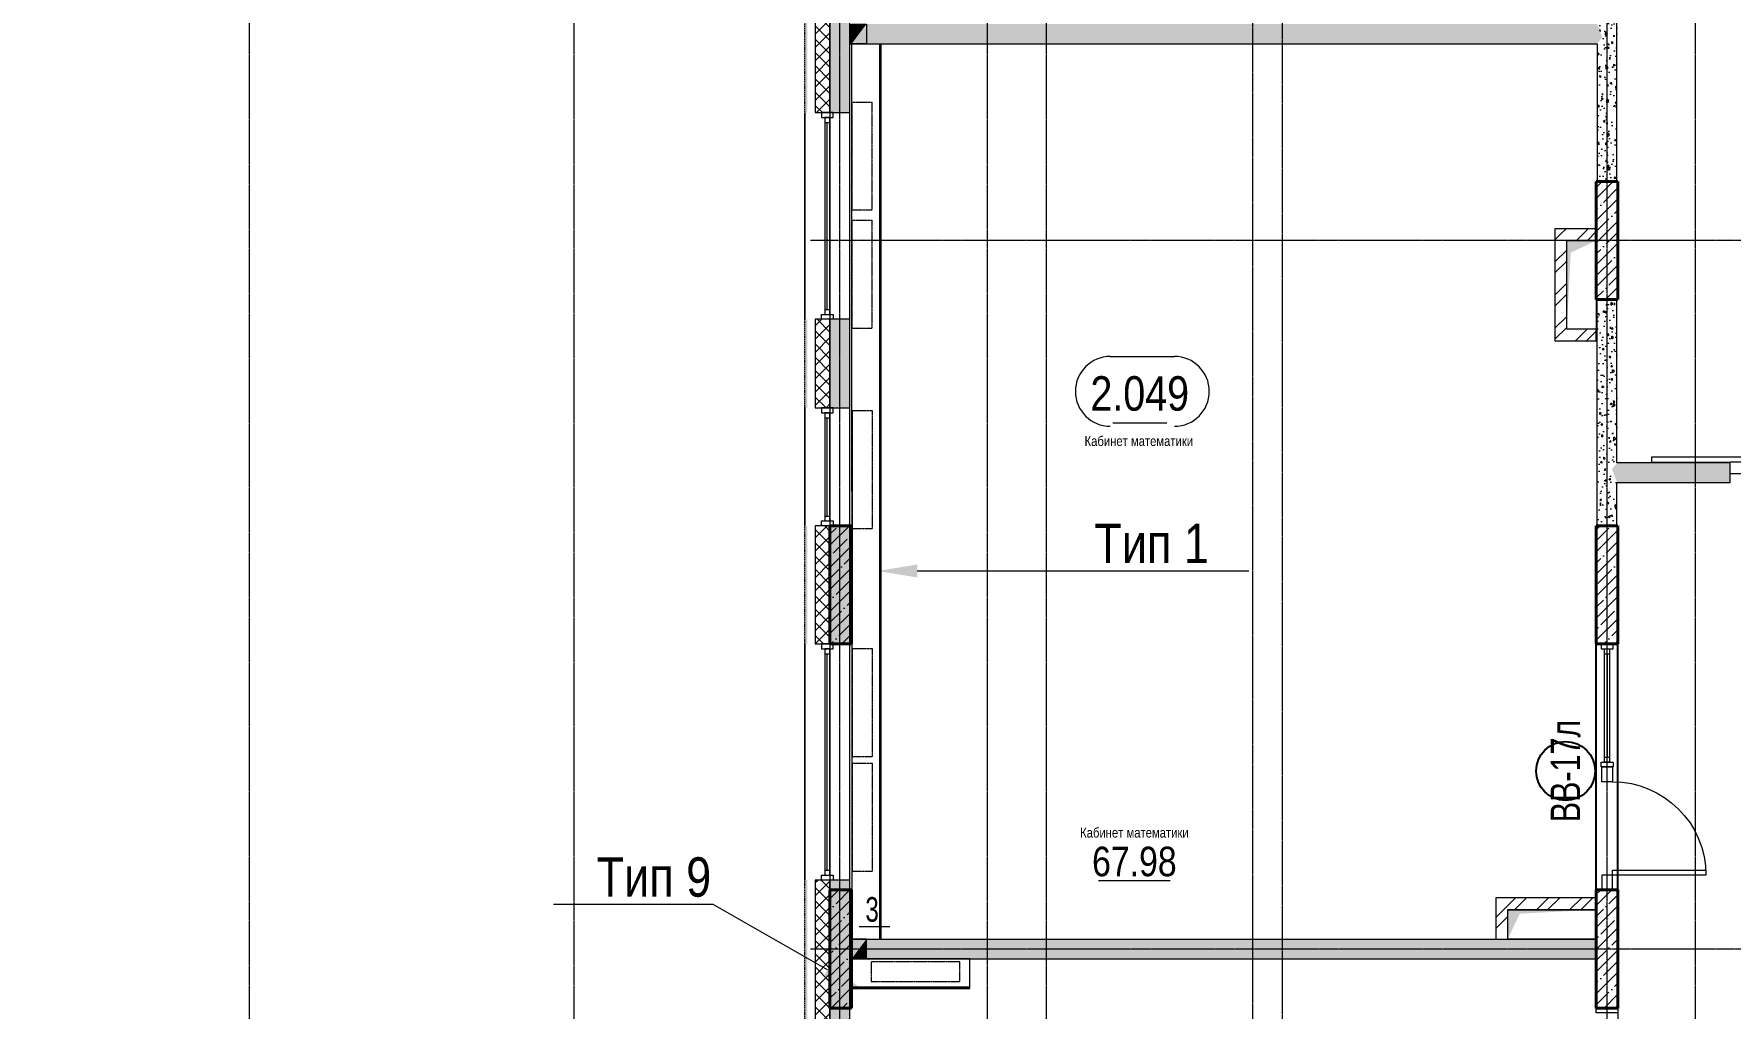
# Model space of a CAD drawing. Header units: millimetres. Extents: x -65509 to 912790, y 446 to 713294.
# Drawn here: x 228502 to 245745, y 147375 to 157275 of the extents above; entities that cross this region are included whole.
import ezdxf
from ezdxf import colors
from ezdxf.entities.mleader import LeaderData, LeaderLine
from ezdxf.enums import TextEntityAlignment as Align
from ezdxf.math import Vec2, Vec3

# ---------------------------------------------------------------- set-up
doc = ezdxf.new("R2010")
doc.units = ezdxf.units.MM
for name, pattern in [('CENTER2', [28.575, 19.05, -3.175, 3.175, -3.175]), ('DASHED', [19.05, 12.7, -6.35]), ('HIDDEN2', [4.7625, 3.175, -1.5875])]:
    doc.linetypes.add(name, pattern=pattern)
doc.layers.get('Defpoints').update_dxf_attribs({"color": 250})
for name, color, linetype, lineweight in [('A-AREA', 250, 'Continuous', 15), ('A-Wall_Материал_Газоблок_Контур', 250, 'Continuous', 0), ('АР_Area', 250, 'Continuous', 5), ('АР_Витраж', 250, 'Continuous', 13), ('АР_Витраж марка', 250, 'Continuous', 9), ('АР_Двери', 5, 'Continuous', 9), ('АР_Двери_витраж', 250, 'Continuous', 9), ('АР_Колонны', 250, 'Continuous', 30), ('АР_Окна', 250, 'Continuous', 5), ('АР_Отв. марка', 250, 'Continuous', 9), ('АР_площадь пом', 250, 'Continuous', 5), ('АР_Стены ЖБ', 250, 'Continuous', 35), ('АР_Стены кирпич', 250, 'Continuous', 20), ('АР_Стены ПЕНОблок', 250, 'Continuous', 20), ('АР_Утеплитель', 250, 'Continuous', 0), ('АР_Штриховка', 250, 'Continuous', 0), ('Зашивка радиаторов тип 9 (до потолка_ облиц плитка)', 250, 'Continuous', 25), ('КМ_Фахверки', 250, 'Continuous', 25), ('ОВ_Отопление', 250, 'Continuous', 5), ('ОВ_Шахты', 250, 'Continuous', 5), ('Размеры зашивки ГКЛ', 250, 'Continuous', 0), ('РД_Оси_100', 250, 'Continuous', 0), ('РД_проем_инж перемыч_фахверк', 250, 'Continuous', 18)]:
    doc.layers.add(name, color=color, linetype=linetype, lineweight=lineweight)
doc.layers.add('АР_Делит', color=250, linetype='Continuous', lineweight=0, plot=False)
doc.layers.add('РД_Проем', color=250, linetype='Continuous', lineweight=0, plot=False)
doc.layers.add('АР_Отопительные приборы', color=1, linetype='HIDDEN2', lineweight=0, true_color=0xff0000)
doc.layers.add('Зашивка радиаторов тип 1 (фанера и МДФ)', color=7, linetype='Continuous', lineweight=0, true_color=0x000085)
doc.layers.add('РД_Витраж_вн', color=250, linetype='Continuous')
doc.styles.add('Arial0', font='arial.ttf')
doc.styles.add('Arial_09', font='ARIALN.TTF', dxfattribs={"width": 0.9})
doc.styles.add('style1', font='ARIALN.TTF')
pattern_1 = [(45, (142195.16, 127275.07), (-112.2532, 112.2532), []), (45, (142307.41, 127275.07), (-112.2532, 112.2532), [198.4375, -39.6875, 0, -39.6875])]
pattern_2 = [(45, (142195.16, 127275.07), (-112.2532, 112.2532), []), (45, (142307.41, 127275.07), (-112.2532, 112.2532), [198.4375, -39.6875, 0, -39.6875])]
pattern_3 = [(45, (142195.16, 127275.07), (-168.3798, 168.3798), []), (45, (142307.4, 127275.07), (-168.3798, 168.3798), [])]
pattern_4 = [(45, (142195.16, 127275.07), (-168.3798, 168.3798), []), (45, (142307.4, 127275.07), (-168.3798, 168.3798), [])]

# ---------------------------------------------------------------- blocks, each defined once
blk = doc.blocks.new('СОШ_2200_АР_ОСИ_М100_28.05.24')
at = {"layer": 'АР_Делит', "color": 5, "linetype": 'DASHED'}
blk.add_lwpolyline([(114955, 135155), (114955, -355), (93595.036, -355), (93595.036, 13855), (94145, 13855), (94145, 68320), (66055, 68320), (66055, 13857.73), (83455, 13857.73), (83455, -355), (45245, -355), (45245, 13145), (44695, 13145), (44695, 26755), (45245, 26755), (45245, 68320), (20455, 68320), (20455, 26755), (27955, 26755), (27955, 13145), (-355, 13145), (-355, 100855), (37145, 100855), (37145, 129155)], dxfattribs=at)
at = {"layer": 'РД_Оси_100', "linetype": 'CENTER2'}
for p, q in [((88500, -6155), (88500, 139938.679)), ((91800, -6155), (91800, 139938.679)), ((94500, -6155), (94500, 139938.679)), ((96000, -6155), (96000, 139938.679)), ((102300, -6155), (102300, 139938.679)), ((119910, 27900), (94200, 27900)), ((119910, 20700), (94200, 20700))]:
    blk.add_line(p, q, dxfattribs=at)
for points in [[(96600, -6155), (96600, 139938.679)], [(98700, -6194.98), (98700, 139538.679), (98550, 139938.679)], [(99000, -6195.83), (99000, 139538.679), (99150, 139938.679)], [(103200, -6155), (103200, 139938.679)]]:
    blk.add_lwpolyline(points, dxfattribs=at)
blk = doc.blocks.new('otv')
at = {"linetype": 'Continuous'}
blk.add_lwpolyline([(0, -1), (0, 0), (1, 0), (1, -1)], close=True, dxfattribs=at)
blk.add_solid([(0, -1), (0, 0), (0.135, -0.137), (1, 0)], dxfattribs=at)
blk = doc.blocks.new('otv_в_стене')
at = {"linetype": 'Continuous'}
blk.add_lwpolyline([(0, -1), (0, 0), (1, 0), (1, -1)], close=True, dxfattribs=at)
blk.add_solid([(0, -1), (0, 0), (0.5, -0.5), (1, 0)], dxfattribs=at)
blk = doc.blocks.new('MOK-МаркаПом_овал_ареал')
for p, q in [((-2.99, 3.76), (3.52, 3.76)), ((-2.75, -3), (2.75, -3))]:
    blk.add_line(p, q)
for centre, radius, start, end in [((-2.99, 0.21), 3.55, 90, 270), ((3.52, 0.21), 3.55, 270, 90), ((-7.41, 0), 7.16, 0, 0.001)]:
    blk.add_arc(centre, radius, start, end)
at = {"color": 0, "style": 'style1'}
blk.add_attdef('АР-ПОМЕЩЕНИЕ:НОМЕР', text='', height=3, dxfattribs=at).set_placement((0.26, 0), align=Align.MIDDLE)
blk = doc.blocks.new('MOK-МаркаПомещения1')
at = {"layer": 'A-AREA', "color": 0}
blk.add_line((-3.65, -1.94), (3.65, -1.94), dxfattribs=at)
at = {"layer": 'A-AREA', "color": 0, "style": 'style1'}
blk.add_attdef('АР-ПОМЕЩЕНИЕ:ПЛОЩАДЬ', text='', height=3, dxfattribs=at).set_placement((0, 0), align=Align.MIDDLE)
at = {"layer": 'Defpoints', "style": 'style1', "flags": 8}
blk.add_attdef('АР-ПОМЕЩЕНИЕ:НАИМЕНОВАНИЕ', text='', height=1, dxfattribs=at).set_placement((0, 2.96), align=Align.MIDDLE)
blk = doc.blocks.new('MOK-МаркаПроема инж.')
blk.add_line((-1.33, -1.75), (1.8, -1.75))
at = {"color": 0, "style": 'Arial0', "width": 0.7}
blk.add_attdef('АР-ПРОЕМ:Коробка', text='', height=2.5, dxfattribs=at).set_placement((0, 0), align=Align.MIDDLE)
blk = doc.blocks.new('МаркаВитража1')
at = {"layer": 'Defpoints'}
blk.add_circle((0, 0), 3, dxfattribs=at)
at = {"color": 0, "linetype": 'ByBlock', "lineweight": -2, "style": 'Arial_09', "width": 0.9}
blk.add_attdef('АР-ОКНО:НАИМЕНОВАНИЕ', text='', height=3, dxfattribs=at).set_placement((0, 0), align=Align.MIDDLE)

msp = doc.modelspace()

# ---------------------------------------------------------------- hatches: boundary and pattern name
at = {"layer": 'АР_Штриховка', "linetype": 'Continuous', "lineweight": 0}
h = msp.add_hatch(dxfattribs=at)
h.set_pattern_fill('_U', color=256, style=0, pattern_type=0)
h.set_pattern_definition([(360, (142195.1574, 127275.0729), (-4e-17, 1), [])])
h.paths.add_polyline_path([(236340.157, 141375.073), (236365.157, 141375.073), (236365.157, 148675.073), (236340.157, 148675.073)], flags=0)
h.paths.add_polyline_path([(236340.157, 151075.073), (236365.157, 151075.073), (236365.157, 152275.073), (236340.157, 152275.073)], flags=0)
h.paths.add_polyline_path([(236340.157, 153475.073), (236365.157, 153475.073), (236365.157, 154375.073), (236340.157, 154375.073)], flags=0)
h.paths.add_polyline_path([(236340.157, 156475.073), (236365.157, 156475.073), (236365.157, 158575.073), (236340.157, 158575.073)], flags=0)
h.paths.add_polyline_path([(236340.157, 159775.073), (236365.157, 159775.073), (236365.157, 160675.073), (236340.157, 160675.073)], flags=0)
h.paths.add_polyline_path([(236340.157, 163975.073), (236365.157, 163975.073), (236365.157, 164875.073), (236340.157, 164875.073)], flags=0)
h.paths.add_polyline_path([(236340.157, 166075.073), (236365.157, 166075.073), (236365.157, 166975.073), (236340.157, 166975.073)], flags=0)
h.paths.add_polyline_path([(236340.157, 168175.073), (236365.157, 168175.073), (236365.157, 169075.073), (236340.157, 169075.073)], flags=0)
h.paths.add_polyline_path([(236340.157, 172375.073), (236365.157, 172375.073), (236365.157, 173275.073), (236340.157, 173275.073)], flags=0)
h.paths.add_polyline_path([(236340.157, 174475.073), (236365.157, 174475.073), (236365.157, 175975.073), (236340.157, 175975.073)], flags=0)
h.paths.add_polyline_path([(236340.157, 177175.073), (236365.157, 177175.073), (236365.157, 178075.073), (236340.157, 178075.073)], flags=0)
h.paths.add_polyline_path([(236340.157, 181375.073), (236365.157, 181375.073), (236365.157, 182575.073), (236340.157, 182575.073)], flags=0)
h.paths.add_polyline_path([(236340.157, 183775.073), (236365.157, 183775.073), (236365.157, 184675.073), (236340.157, 184675.073)], flags=0)
h.paths.add_polyline_path([(236340.157, 185875.073), (236365.157, 185875.073), (236365.157, 186775.073), (236340.157, 186775.073)], flags=0)
h.paths.add_polyline_path([(236340.157, 190075.073), (236365.157, 190075.073), (236365.157, 191375.073), (236340.157, 191375.073)], flags=0)
h = msp.add_hatch(dxfattribs=at)
h.set_pattern_fill('ANSI37', color=256, scale=30, style=0)
h.set_pattern_definition([(45, (142195.16, 127275.07), (-67.35192, 67.35192), []), (135, (142195.16, 127275.07), (-67.35192, -67.35192), [])])
h.paths.add_polyline_path([(236445.157, 141375.073), (236595.157, 141375.073), (236595.157, 148675.073), (236445.157, 148675.073)], flags=0)
h.paths.add_polyline_path([(236445.157, 151075.073), (236595.157, 151075.073), (236595.157, 152275.073), (236445.157, 152275.073)], flags=0)
h.paths.add_polyline_path([(236445.157, 153475.073), (236595.157, 153475.073), (236595.157, 154375.073), (236445.157, 154375.073)], flags=0)
h.paths.add_polyline_path([(236445.157, 156475.073), (236595.157, 156475.073), (236595.157, 158575.073), (236445.157, 158575.073)], flags=0)
h.paths.add_polyline_path([(236445.157, 159775.073), (236595.157, 159775.073), (236595.157, 160675.073), (236445.157, 160675.073)], flags=0)
h.paths.add_polyline_path([(236445.157, 163975.073), (236595.157, 163975.073), (236595.157, 164875.073), (236445.157, 164875.073)], flags=0)
h.paths.add_polyline_path([(236445.157, 166075.073), (236595.157, 166075.073), (236595.157, 166975.073), (236445.157, 166975.073)], flags=0)
h.paths.add_polyline_path([(236445.157, 168175.073), (236595.157, 168175.073), (236595.157, 169075.073), (236445.157, 169075.073)], flags=0)
h.paths.add_polyline_path([(236445.157, 172375.073), (236595.157, 172375.073), (236595.157, 173275.073), (236445.157, 173275.073)], flags=0)
h.paths.add_polyline_path([(236445.157, 174475.073), (236595.157, 174475.073), (236595.157, 175975.073), (236445.157, 175975.073)], flags=0)
h.paths.add_polyline_path([(236445.157, 177175.073), (236595.157, 177175.073), (236595.157, 178075.073), (236445.157, 178075.073)], flags=0)
h.paths.add_polyline_path([(236445.157, 181375.073), (236595.157, 181375.073), (236595.157, 182575.073), (236445.157, 182575.073)], flags=0)
h.paths.add_polyline_path([(236445.157, 183775.073), (236595.157, 183775.073), (236595.157, 184675.073), (236445.157, 184675.073)], flags=0)
h.paths.add_polyline_path([(236445.157, 185875.073), (236595.157, 185875.073), (236595.157, 186775.073), (236445.157, 186775.073)], flags=0)
h.paths.add_polyline_path([(236445.157, 190075.073), (236595.157, 190075.073), (236595.157, 191375.073), (236445.157, 191375.073)], flags=0)
h = msp.add_hatch(dxfattribs=at)
h.set_pattern_fill('AR-CONC', color=256, style=0)
h.set_pattern_definition([(50, (142195.16, 127275.07), (182.18467, -15.93909), [19.05, -209.55]), (355, (142195.16, 127275.07), (-35.24342, 191.05685), [15.24, -167.64058]), (100.45144, (142210.34, 127273.74), (146.94125, 175.11775), [16.19, -178.09024]), (46.1842, (142195.16, 127325.87), (271.07904, -42.04233), [28.575, -314.325]), (96.63556, (142217.75, 127322.37), (237.40413, 247.4261), [24.285, -267.1356]), (351.18415, (142195.16, 127325.87), (237.4041, 247.4261), [22.86, -251.4597]), (21, (142220.56, 127313.17), (151.6144, -102.2652), [19.05, -209.55]), (326, (142220.56, 127313.17), (61.80203, 184.18797), [15.24, -167.64]), (71.45144, (142233.2, 127304.65), (213.41642, 81.92277), [16.19, -178.08994]), (37.5, (142195.16, 127275.07), (3.088603, 84.55504), [0, -165.608, 0, -170.18, 0, -168.275]), (7.5, (142195.16, 127275.07), (66.81966, 100.180575), [0, -97.028, 0, -161.798, 0, -64.135]), (327.5, (142138.515, 127275.07), (135.590595, -5.728744), [0, -63.5, 0, -198.12, 0, -262.89]), (317.5, (142113.12, 127275.07), (148.12918, 25.42649), [0, -82.55, 0, -131.572, 0, -186.69])])
h.paths.add_polyline_path([(236595.157, 141375.073), (236795.157, 141375.073), (236795.157, 148675.073), (236595.157, 148675.073)], flags=0)
h.paths.add_polyline_path([(236595.157, 151075.073), (236795.157, 151075.073), (236795.157, 152275.073), (236595.157, 152275.073)], flags=0)
h.paths.add_polyline_path([(236595.157, 153475.073), (236795.157, 153475.073), (236795.157, 154375.073), (236595.157, 154375.073)], flags=0)
h.paths.add_polyline_path([(236595.157, 156475.073), (236795.157, 156475.073), (236795.157, 158575.073), (236595.157, 158575.073)], flags=0)
h.paths.add_polyline_path([(236595.157, 159775.073), (236795.157, 159775.073), (236795.157, 160675.073), (236595.157, 160675.073)], flags=0)
h.paths.add_polyline_path([(236595.157, 163975.073), (236795.157, 163975.073), (236795.157, 164875.073), (236595.157, 164875.073)], flags=0)
h.paths.add_polyline_path([(236595.157, 166075.073), (236795.157, 166075.073), (236795.157, 166975.073), (236595.157, 166975.073)], flags=0)
h.paths.add_polyline_path([(236595.157, 168175.073), (236795.157, 168175.073), (236795.157, 169075.073), (236595.157, 169075.073)], flags=0)
h.paths.add_polyline_path([(236595.157, 172375.073), (236795.157, 172375.073), (236795.157, 173275.073), (236595.157, 173275.073)], flags=0)
h.paths.add_polyline_path([(236595.157, 174475.073), (236795.157, 174475.073), (236795.157, 175975.073), (236595.157, 175975.073)], flags=0)
h.paths.add_polyline_path([(236595.157, 177175.073), (236795.157, 177175.073), (236795.157, 178075.073), (236595.157, 178075.073)], flags=0)
h.paths.add_polyline_path([(236595.157, 181375.073), (236795.157, 181375.073), (236795.157, 182575.073), (236595.157, 182575.073)], flags=0)
h.paths.add_polyline_path([(236595.157, 183775.073), (236795.157, 183775.073), (236795.157, 184675.073), (236595.157, 184675.073)], flags=0)
h.paths.add_polyline_path([(236595.157, 185875.073), (236795.157, 185875.073), (236795.157, 186775.073), (236595.157, 186775.073)], flags=0)
h.paths.add_polyline_path([(236595.157, 190075.073), (236795.157, 190075.073), (236795.157, 191375.073), (236595.157, 191375.073)], flags=0)
h = msp.add_hatch(dxfattribs=at)
h.set_pattern_fill('AR-CONC', color=256, angle=-315, style=0)
h.set_pattern_definition([(95, (142195.16, 127275.07), (140.09465, 117.55338), [19.05, -209.55]), (40, (142195.16, 127275.07), (-160.01845, 110.17673), [15.24, -167.6406]), (145.45144, (142206.83, 127284.87), (-19.9238, 227.7301), [16.19, -178.09024]), (91.1842, (142159.24, 127311), (221.41024, 161.9534), [28.575, -314.325]), (141.63556, (142177.7, 127324.5), (-7.0866, 342.82676), [24.285, -267.1356]), (36.18415, (142159.24, 127311), (-7.0866, 342.8268), [22.86, -251.4597]), (66, (142186.18, 127319.97), (179.51998, 34.89515), [19.05, -209.55]), (11, (142186.18, 127319.97), (-86.53993, 173.9412), [15.24, -167.64]), (116.45145, (142201.14, 127322.88), (92.98005, 208.83634), [16.19, -178.08994]), (82.5, (142195.16, 127275.07), (-57.60547, 61.973414), [0, -165.608, 0, -170.18, 0, -168.275]), (52.5, (142195.16, 127275.07), (-23.58973, 118.087), [0, -97.028, 0, -161.798, 0, -64.135]), (12.5, (142155.105, 127235.02), (99.927863, 91.826196), [0, -63.5, 0, -198.12, 0, -262.89]), (2.5, (142137.14, 127217.06), (86.7639, 122.72239), [0, -82.55, 0, -131.572, 0, -186.69])])
h.paths.add_polyline_path([(244595.157, 159776.073), (244395.157, 159776.073), (244395.157, 157375.073), (244445.157, 157241.739), (244595.157, 157175.073)], flags=0)
h.paths.add_polyline_path([(244595.157, 157175.073), (244445.157, 157241.739), (244395.157, 157175.073), (244395.157, 155774.073), (244595.157, 155774.073)], flags=0)
h = msp.add_hatch(dxfattribs=at)
h.set_pattern_fill('AR-CONC', color=256, angle=-315, style=0)
h.set_pattern_definition([(95, (142195.16, 127275.07), (140.09465, 117.55338), [19.05, -209.55]), (40, (142195.16, 127275.07), (-160.01845, 110.17673), [15.24, -167.6406]), (145.45144, (142206.83, 127284.87), (-19.9238, 227.7301), [16.19, -178.09024]), (91.1842, (142159.24, 127311), (221.41024, 161.9534), [28.575, -314.325]), (141.63556, (142177.7, 127324.5), (-7.0866, 342.82676), [24.285, -267.1356]), (36.18415, (142159.24, 127311), (-7.0866, 342.8268), [22.86, -251.4597]), (66, (142186.18, 127319.97), (179.51998, 34.89515), [19.05, -209.55]), (11, (142186.18, 127319.97), (-86.53993, 173.9412), [15.24, -167.64]), (116.45145, (142201.14, 127322.88), (92.98005, 208.83634), [16.19, -178.08994]), (82.5, (142195.16, 127275.07), (-57.60547, 61.973414), [0, -165.608, 0, -170.18, 0, -168.275]), (52.5, (142195.16, 127275.07), (-23.58973, 118.087), [0, -97.028, 0, -161.798, 0, -64.135]), (12.5, (142155.105, 127235.02), (99.927863, 91.826196), [0, -63.5, 0, -198.12, 0, -262.89]), (2.5, (142137.14, 127217.06), (86.7639, 122.72239), [0, -82.55, 0, -131.572, 0, -186.69])])
h.paths.add_polyline_path([(236795.158, 157375.073), (236795.158, 157175.073), (244395.157, 157175.073), (244445.157, 157241.739), (244395.157, 157375.073)], flags=0)
at = {"layer": 'АР_Штриховка', "linetype": 'Continuous', "lineweight": 5}
h = msp.add_hatch(dxfattribs=at)
h.set_pattern_fill('ANSI35', color=256, scale=25, style=0)
h.set_pattern_definition(pattern_2)
h.paths.add_polyline_path([(244605.16, 155775.073), (244385.16, 155775.073), (244385.16, 154575.073), (244605.16, 154575.073)], flags=0)
at = {"layer": 'АР_Штриховка', "linetype": 'Continuous', "lineweight": 0}
h = msp.add_hatch(dxfattribs=at)
h.set_pattern_fill('ANSI32', color=256, scale=25, style=0)
h.set_pattern_definition(pattern_3)
h.paths.add_polyline_path([(243965.157, 154155.073), (244085.157, 154275.073), (244085.157, 155175.073), (243965.157, 155295.073)], flags=0)
h = msp.add_hatch(dxfattribs=at)
h.set_pattern_fill('ANSI32', color=256, scale=25, style=0)
h.set_pattern_definition(pattern_4)
h.paths.add_polyline_path([(243965.157, 155295.073), (244085.157, 155175.073), (244385.157, 155175.073), (244385.157, 155295.073)], flags=0)
h = msp.add_hatch(dxfattribs=at)
h.set_pattern_fill('AR-CONC', color=256, angle=-315, style=0)
h.set_pattern_definition([(95, (142195.16, 127275.07), (140.09465, 117.55338), [19.05, -209.55]), (40, (142195.16, 127275.07), (-160.01845, 110.17673), [15.24, -167.6406]), (145.45144, (142206.83, 127284.87), (-19.9238, 227.7301), [16.19, -178.09024]), (91.1842, (142159.24, 127311), (221.41024, 161.9534), [28.575, -314.325]), (141.63556, (142177.7, 127324.5), (-7.0866, 342.82676), [24.285, -267.1356]), (36.18415, (142159.24, 127311), (-7.0866, 342.8268), [22.86, -251.4597]), (66, (142186.18, 127319.97), (179.51998, 34.89515), [19.05, -209.55]), (11, (142186.18, 127319.97), (-86.53993, 173.9412), [15.24, -167.64]), (116.45145, (142201.14, 127322.88), (92.98005, 208.83634), [16.19, -178.08994]), (82.5, (142195.16, 127275.07), (-57.60547, 61.973414), [0, -165.608, 0, -170.18, 0, -168.275]), (52.5, (142195.16, 127275.07), (-23.58973, 118.087), [0, -97.028, 0, -161.798, 0, -64.135]), (12.5, (142155.105, 127235.02), (99.927863, 91.826196), [0, -63.5, 0, -198.12, 0, -262.89]), (2.5, (142137.14, 127217.06), (86.7639, 122.72239), [0, -82.55, 0, -131.572, 0, -186.69])])
h.paths.add_polyline_path([(244595.157, 154576.073), (244395.157, 154576.073), (244395.157, 154275.073), (244595.157, 154275.073)], flags=0)
h.paths.add_polyline_path([(244595.157, 154275.073), (244395.157, 154275.073), (244395.157, 152925.073), (244545.157, 152851.74), (244595.157, 152915.073)], flags=0)
h.paths.add_polyline_path([(244595.157, 152715.073), (244545.157, 152851.74), (244395.157, 152925.073), (244395.157, 152274.073), (244595.157, 152274.073)], flags=0)
h = msp.add_hatch(dxfattribs=at)
h.set_pattern_fill('ANSI32', color=256, scale=25, style=0)
h.set_pattern_definition(pattern_3)
h.paths.add_polyline_path([(244385.157, 154155.073), (244385.157, 154275.073), (244085.157, 154275.073), (243965.157, 154155.073)], flags=0)
h = msp.add_hatch(dxfattribs=at)
h.set_pattern_fill('AR-CONC', color=256, angle=45, style=0)
h.set_pattern_definition([(95, (142195.16, 127275.07), (140.09465, 117.55338), [19.05, -209.55]), (40, (142195.16, 127275.07), (-160.01845, 110.17673), [15.24, -167.64058]), (145.45144, (142206.83, 127284.87), (-19.9238, 227.7301), [16.19, -178.09024]), (91.1842, (142159.24, 127311), (221.41024, 161.9534), [28.575, -314.325]), (141.63556, (142177.7, 127324.5), (-7.0866, 342.82676), [24.285, -267.1356]), (36.18415, (142159.24, 127311), (-7.0866, 342.82676), [22.86, -251.4597]), (66, (142186.18, 127319.97), (179.51998, 34.89515), [19.05, -209.55]), (11, (142186.18, 127319.97), (-86.53993, 173.9412), [15.24, -167.64]), (116.45145, (142201.14, 127322.88), (92.98005, 208.83634), [16.19, -178.08994]), (82.5, (142195.16, 127275.07), (-57.60547, 61.973414), [0, -165.608, 0, -170.18, 0, -168.275]), (52.5, (142195.16, 127275.07), (-23.58973, 118.087), [0, -97.028, 0, -161.798, 0, -64.135]), (12.5, (142155.105, 127235.02), (99.927863, 91.826196), [0, -63.5, 0, -198.12, 0, -262.89]), (2.5, (142137.14, 127217.06), (86.7639, 122.72239), [0, -82.55, 0, -131.572, 0, -186.69])])
h.paths.add_polyline_path([(248895.158, 152715.073), (248945.158, 152851.739), (248895.158, 152915.073), (247745.162, 152915.073), (247745.162, 152715.073)], flags=0)
h.paths.add_polyline_path([(245745.153, 152715.073), (245745.153, 152915.073), (244595.157, 152915.073), (244545.157, 152851.74), (244595.157, 152715.073)], flags=0)
at = {"layer": 'АР_Штриховка', "linetype": 'Continuous', "lineweight": 5}
h = msp.add_hatch(dxfattribs=at)
h.set_pattern_fill('ANSI35', color=256, scale=25, style=0)
h.set_pattern_definition(pattern_2)
h.paths.add_polyline_path([(236815.157, 152275.073), (236595.157, 152275.073), (236595.157, 151075.073), (236815.157, 151075.073)], flags=0)
h = msp.add_hatch(dxfattribs=at)
h.set_pattern_fill('ANSI35', color=256, scale=25, style=0)
h.set_pattern_definition(pattern_2)
h.paths.add_polyline_path([(244605.157, 152275.073), (244385.157, 152275.073), (244385.157, 151075.073), (244605.157, 151075.073)], flags=0)
h = msp.add_hatch(dxfattribs=at)
h.set_pattern_fill('ANSI35', color=256, scale=25, style=0)
h.set_pattern_definition(pattern_1)
h.paths.add_polyline_path([(236595.157, 147375.073), (236815.157, 147375.073), (236815.157, 148575.073), (236595.157, 148575.073)], flags=0)
at = {"layer": 'АР_Штриховка', "linetype": 'Continuous', "lineweight": 0}
h = msp.add_hatch(dxfattribs=at)
h.set_pattern_fill('ANSI32', color=256, scale=25, style=0)
h.set_pattern_definition([(45, (142195.16, 127275.07), (-168.3798, 168.3798), []), (45, (142307.4, 127275.07), (-168.3798, 168.3798), [])])
h.paths.add_polyline_path([(243485.104, 148375.125), (243365.104, 148495.125), (243365.104, 148075.073), (243485.104, 148075.073)], flags=0)
h = msp.add_hatch(dxfattribs=at)
h.set_pattern_fill('ANSI32', color=256, scale=25, style=0)
h.set_pattern_definition(pattern_4)
h.paths.add_polyline_path([(243365.104, 148495.125), (243485.104, 148375.125), (244385.157, 148375.125), (244385.157, 148495.125)], flags=0)
at = {"layer": 'АР_Штриховка', "linetype": 'Continuous', "lineweight": 5}
h = msp.add_hatch(dxfattribs=at)
h.set_pattern_fill('ANSI35', color=256, scale=25, style=0)
h.set_pattern_definition(pattern_1)
h.paths.add_polyline_path([(244385.157, 147375.073), (244605.157, 147375.073), (244605.157, 148575.073), (244385.157, 148575.073)], flags=0)
at = {"layer": 'АР_Штриховка', "linetype": 'Continuous', "lineweight": 0}
h = msp.add_hatch(dxfattribs=at)
h.set_pattern_fill('AR-CONC', color=256, angle=-315, style=0)
h.set_pattern_definition([(95, (142195.16, 127275.07), (140.09465, 117.55338), [19.05, -209.55]), (40, (142195.16, 127275.07), (-160.01845, 110.17673), [15.24, -167.6406]), (145.45144, (142206.83, 127284.87), (-19.9238, 227.7301), [16.19, -178.09024]), (91.1842, (142159.24, 127311), (221.41024, 161.9534), [28.575, -314.325]), (141.63556, (142177.7, 127324.5), (-7.0866, 342.82676), [24.285, -267.1356]), (36.18415, (142159.24, 127311), (-7.0866, 342.8268), [22.86, -251.4597]), (66, (142186.18, 127319.97), (179.51998, 34.89515), [19.05, -209.55]), (11, (142186.18, 127319.97), (-86.53993, 173.9412), [15.24, -167.64]), (116.45145, (142201.14, 127322.88), (92.98005, 208.83634), [16.19, -178.08994]), (82.5, (142195.16, 127275.07), (-57.60547, 61.973414), [0, -165.608, 0, -170.18, 0, -168.275]), (52.5, (142195.16, 127275.07), (-23.58973, 118.087), [0, -97.028, 0, -161.798, 0, -64.135]), (12.5, (142155.105, 127235.02), (99.927863, 91.826196), [0, -63.5, 0, -198.12, 0, -262.89]), (2.5, (142137.14, 127217.06), (86.7639, 122.72239), [0, -82.55, 0, -131.572, 0, -186.69])])
h.paths.add_polyline_path([(244385.104, 147875.073), (244385.104, 148075.073), (243485.104, 148075.073), (243485.104, 147875.073)], flags=0)
h.paths.add_polyline_path([(243485.104, 147875.073), (243485.104, 148075.073), (236815.104, 148075.073), (236815.104, 147875.073)], flags=0)
h = msp.add_hatch(dxfattribs=at)
h.set_pattern_fill('AR-CONC', color=256, angle=45, style=0)
h.set_pattern_definition([(95, (142195.16, 127275.07), (140.09465, 117.55338), [19.05, -209.55]), (40, (142195.16, 127275.07), (-160.01845, 110.17673), [15.24, -167.6406]), (145.45144, (142206.83, 127284.87), (-19.9238, 227.7301), [16.19, -178.09024]), (91.1842, (142159.24, 127311), (221.41024, 161.9534), [28.575, -314.325]), (141.63556, (142177.7, 127324.5), (-7.0866, 342.82676), [24.285, -267.1356]), (36.18415, (142159.24, 127311), (-7.0866, 342.8268), [22.86, -251.4597]), (66, (142186.18, 127319.97), (179.51998, 34.89515), [19.05, -209.55]), (11, (142186.18, 127319.97), (-86.53993, 173.9412), [15.24, -167.64]), (116.45145, (142201.14, 127322.88), (92.98005, 208.83634), [16.19, -178.08994]), (82.5, (142195.16, 127275.07), (-57.60547, 61.973414), [0, -165.608, 0, -170.18, 0, -168.275]), (52.5, (142195.16, 127275.07), (-23.58973, 118.087), [0, -97.028, 0, -161.798, 0, -64.135]), (12.5, (142155.105, 127235.02), (99.927863, 91.826196), [0, -63.5, 0, -198.12, 0, -262.89]), (2.5, (142137.14, 127217.06), (86.7639, 122.72239), [0, -82.55, 0, -131.572, 0, -186.69])])
h.paths.add_polyline_path([(244395.158, 144764.072), (244595.158, 144764.073), (244595.153, 146325.073), (244395.153, 146325.072)], flags=0)
h.paths.add_polyline_path([(244395.151, 147375.072), (244595.151, 147375.073), (244595.151, 147376.073), (244395.151, 147376.072)], flags=0)
at = {"layer": 'ОВ_Отопление', "linetype": 'Continuous', "lineweight": 5}
for points in [[(236815.157, 147875.073), (236965.157, 147875.073), (236890.157, 147975.073)], [(236965.157, 147875.073), (236965.157, 148075.073), (236890.157, 147975.073)]]:
    msp.add_hatch(color=256, dxfattribs=at).paths.add_polyline_path(points, flags=0)

# ---------------------------------------------------------------- linework, layer by layer
at = {"layer": 'A-Wall_Материал_Газоблок_Контур', "linetype": 'Continuous', "lineweight": 0}
for p, q in [((236340.157, 156475.073), (236340.157, 154375.073)), ((236795.157, 154375.073), (236795.157, 156475.073)), ((236340.157, 153475.073), (236340.157, 152275.073)), ((236795.157, 152275.073), (236795.157, 153475.073)), ((236340.157, 151075.073), (236340.157, 148675.073)), ((236795.157, 148675.073), (236795.157, 151075.073))]:
    msp.add_line(p, q, dxfattribs=at)
at = {"layer": 'АР_Витраж', "linetype": 'Continuous', "lineweight": 5}
for p, q in [((244385.157, 151075.073), (244385.157, 149825.073)), ((244605.157, 151075.073), (244605.157, 149825.073))]:
    msp.add_line(p, q, dxfattribs=at)
at = {"layer": 'АР_Витраж', "linetype": 'Continuous', "lineweight": 13}
for p, q in [((244470.157, 150975.073), (244520.157, 150975.073)), ((244495.157, 150975.073), (244495.157, 149925.073)), ((244470.157, 149925.073), (244520.157, 149925.073))]:
    msp.add_line(p, q, dxfattribs=at)
for points in [[(244555.157, 151025.073), (244555.157, 151075.073), (244435.157, 151075.073), (244435.157, 151025.073)], [(244470.157, 151025.073), (244520.157, 151025.073), (244520.157, 149875.073), (244470.157, 149875.073)], [(244555.157, 149875.073), (244555.157, 149825.073), (244435.157, 149825.073), (244435.157, 149875.073)]]:
    msp.add_lwpolyline(points, close=True, dxfattribs=at)
at = {"layer": 'АР_Двери', "linetype": 'Continuous', "lineweight": 9}
msp.add_lwpolyline([(244385.151, 147325.072), (244385.151, 147375.072), (244605.151, 147375.073), (244605.151, 147325.073)], close=True, dxfattribs=at)
at = {"layer": 'АР_Двери_витраж'}
msp.add_lwpolyline([(244945.153, 152924.585), (245895.153, 152925.073), (245895.153, 152975.073), (244945.153, 152974.585)], close=True, dxfattribs=at)
at = {"layer": 'АР_Двери_витраж', "linetype": 'Continuous', "lineweight": 9}
for points in [[(245895.153, 152805.073), (245745.153, 152805.073), (245745.153, 152925.073), (245895.153, 152925.073)], [(244440.157, 149675.073), (244440.157, 149825.073), (244550.157, 149825.073), (244550.157, 149675.073)], [(244440.157, 148725.073), (244440.157, 148575.073), (244550.157, 148575.073), (244550.157, 148725.073)], [(244550.157, 148725.073), (244550.157, 148775.073), (245500.157, 148775.073), (245500.157, 148725.073)]]:
    msp.add_lwpolyline(points, close=True, dxfattribs=at)
at = {"layer": 'АР_Двери_витраж', "linetype": 'Continuous', "lineweight": 9, "extrusion": (0, 0, -1)}
msp.add_arc((-244550.157, 148725.073), 950, 90, 180, dxfattribs=at)
at = {"layer": 'АР_Колонны', "linetype": 'HIDDEN2', "lineweight": 25}
for p, q in [((244385.16, 155775.073), (244605.16, 155775.073)), ((244385.16, 154575.073), (244385.16, 155775.073)), ((244605.16, 155775.073), (244605.16, 154575.073)), ((244605.16, 154575.073), (244385.16, 154575.073)), ((236595.157, 152275.073), (236815.157, 152275.073)), ((236595.157, 151075.073), (236595.157, 152275.073)), ((236815.157, 152275.073), (236815.157, 151075.073)), ((244385.157, 152275.073), (244605.157, 152275.073)), ((244385.157, 151075.073), (244385.157, 152275.073)), ((244605.157, 152275.073), (244605.157, 151075.073)), ((236815.157, 151075.073), (236595.157, 151075.073)), ((244605.157, 151075.073), (244385.157, 151075.073)), ((236595.157, 148575.073), (236815.157, 148575.073)), ((236595.157, 147375.073), (236595.157, 148575.073)), ((236815.157, 148575.073), (236815.157, 147375.073)), ((244385.157, 148575.073), (244605.157, 148575.073)), ((244385.157, 147375.073), (244385.157, 148575.073)), ((244605.157, 148575.073), (244605.157, 147375.073)), ((236815.157, 147375.073), (236595.157, 147375.073)), ((244605.157, 147375.073), (244385.157, 147375.073))]:
    msp.add_line(p, q, dxfattribs=at)
at = {"layer": 'АР_Колонны', "linetype": 'Continuous', "lineweight": 35}
for p, q in [((244385.16, 154575.073), (244385.16, 155775.073)), ((244385.16, 155775.073), (244605.16, 155775.073)), ((244605.16, 154575.073), (244605.16, 155775.073)), ((244385.16, 154575.073), (244605.16, 154575.073)), ((236595.157, 151075.073), (236595.157, 152275.073)), ((236595.157, 152275.073), (236815.157, 152275.073)), ((236815.157, 151075.073), (236815.157, 152275.073)), ((244385.157, 151075.073), (244385.157, 152275.073)), ((244385.157, 152275.073), (244605.157, 152275.073)), ((244605.157, 151075.073), (244605.157, 152275.073)), ((236595.157, 151075.073), (236815.157, 151075.073)), ((244385.157, 151075.073), (244605.157, 151075.073)), ((236595.157, 148575.073), (236815.157, 148575.073)), ((236595.157, 147375.073), (236595.157, 148575.073)), ((236815.157, 147375.073), (236815.157, 148575.073)), ((244385.157, 148575.073), (244605.157, 148575.073)), ((244385.157, 147375.073), (244385.157, 148575.073)), ((244605.157, 147375.073), (244605.157, 148575.073)), ((236595.157, 147375.073), (236815.157, 147375.073)), ((244385.157, 147375.073), (244605.157, 147375.073))]:
    msp.add_line(p, q, dxfattribs=at)
at = {"layer": 'АР_Окна', "linetype": 'Continuous', "lineweight": 5}
for p, q in [((236340.157, 154375.073), (236340.157, 156475.073)), ((236795.157, 154375.073), (236795.157, 156475.073)), ((236542.657, 156375.073), (236592.657, 156375.073)), ((236567.657, 154475.073), (236567.657, 156375.073)), ((236542.657, 154475.073), (236592.657, 154475.073)), ((236340.157, 152275.073), (236340.157, 153475.073)), ((236795.157, 152275.073), (236795.157, 153475.073)), ((236542.657, 153375.073), (236592.657, 153375.073)), ((236567.657, 152375.073), (236567.657, 153375.073)), ((236542.657, 152375.073), (236592.657, 152375.073)), ((236340.157, 148675.073), (236340.157, 151075.073)), ((236795.157, 148675.073), (236795.157, 151075.073)), ((236542.657, 150975.073), (236592.657, 150975.073)), ((236567.657, 148775.073), (236567.657, 150975.073)), ((236542.657, 148775.073), (236592.657, 148775.073))]:
    msp.add_line(p, q, dxfattribs=at)
for points in [[(236627.657, 156425.073), (236627.657, 156475.073), (236507.657, 156475.073), (236507.657, 156425.073)], [(236542.657, 154425.073), (236592.657, 154425.073), (236592.657, 156425.073), (236542.657, 156425.073)], [(236627.657, 154425.073), (236627.657, 154375.073), (236507.657, 154375.073), (236507.657, 154425.073)], [(236627.657, 153425.073), (236627.657, 153475.073), (236507.657, 153475.073), (236507.657, 153425.073)], [(236542.657, 152325.073), (236592.657, 152325.073), (236592.657, 153425.073), (236542.657, 153425.073)], [(236627.657, 152325.073), (236627.657, 152275.073), (236507.657, 152275.073), (236507.657, 152325.073)], [(236627.657, 151025.073), (236627.657, 151075.073), (236507.657, 151075.073), (236507.657, 151025.073)], [(236542.657, 148725.073), (236592.657, 148725.073), (236592.657, 151025.073), (236542.657, 151025.073)], [(236627.657, 148725.073), (236627.657, 148675.073), (236507.657, 148675.073), (236507.657, 148725.073)]]:
    msp.add_lwpolyline(points, close=True, dxfattribs=at)
at = {"layer": 'АР_Отопительные приборы'}
for points in [[(236820.981, 156583.014), (237020.981, 156583.014), (237020.981, 155483.014), (236820.981, 155483.014)], [(236820.981, 155383.014), (237020.981, 155383.014), (237020.981, 154283.014), (236820.981, 154283.014)], [(236825.157, 153446.5), (237025.157, 153446.5), (237025.157, 152246.5), (236825.157, 152246.5)], [(236825.157, 151029.884), (237025.157, 151029.884), (237025.157, 149929.884), (236825.157, 149929.884)], [(236825.157, 149864.651), (237025.157, 149864.651), (237025.157, 148764.651), (236825.157, 148764.651)], [(237915.157, 147645.073), (237915.157, 147845.073), (237015.157, 147845.073), (237015.157, 147645.073)]]:
    msp.add_lwpolyline(points, close=True, dxfattribs=at)
at = {"layer": 'АР_Стены ЖБ', "linetype": 'Continuous', "lineweight": 40}
for p, q in [((244605.16, 155775.073), (244385.16, 155775.073)), ((244385.16, 155775.073), (244385.16, 154575.073)), ((244605.16, 154575.073), (244605.16, 155775.073)), ((244385.16, 154575.073), (244605.16, 154575.073)), ((236815.157, 152275.073), (236595.157, 152275.073)), ((236595.157, 152275.073), (236595.157, 151075.073)), ((236815.157, 151075.073), (236815.157, 152275.073)), ((244605.157, 152275.073), (244385.157, 152275.073)), ((244385.157, 152275.073), (244385.157, 151075.073)), ((244605.157, 151075.073), (244605.157, 152275.073)), ((236595.157, 151075.073), (236815.157, 151075.073)), ((244385.157, 151075.073), (244605.157, 151075.073)), ((236815.157, 148575.073), (236595.157, 148575.073)), ((236595.157, 148575.073), (236595.157, 147375.073)), ((236815.157, 147375.073), (236815.157, 148575.073)), ((244605.157, 148575.073), (244385.157, 148575.073)), ((244385.157, 148575.073), (244385.157, 147375.073)), ((244605.157, 147375.073), (244605.157, 148575.073)), ((236595.157, 147375.073), (236815.157, 147375.073)), ((244385.157, 147375.073), (244605.157, 147375.073))]:
    msp.add_line(p, q, dxfattribs=at)
at = {"layer": 'АР_Стены кирпич', "linetype": 'Continuous', "lineweight": 20}
for p, q in [((243965.157, 155295.073), (243965.157, 154155.073)), ((244385.157, 155295.073), (243965.157, 155295.073)), ((244385.157, 155175.073), (244385.157, 155295.073)), ((244085.157, 154275.073), (244085.157, 155175.073)), ((244085.157, 155175.073), (244385.157, 155175.073)), ((243965.157, 154155.073), (244385.157, 154155.073)), ((244385.157, 154275.073), (244085.157, 154275.073)), ((244385.157, 154155.073), (244385.157, 154275.073)), ((243365.104, 148495.125), (243365.104, 148075.073)), ((244385.157, 148495.125), (243365.104, 148495.125)), ((244385.157, 148375.125), (244385.157, 148495.125)), ((243485.104, 148075.073), (243485.104, 148375.125)), ((243485.104, 148375.125), (244385.157, 148375.125)), ((243365.104, 148075.073), (243485.104, 148075.073))]:
    msp.add_line(p, q, dxfattribs=at)
at = {"layer": 'АР_Стены ПЕНОблок', "linetype": 'Continuous', "lineweight": 20}
for p, q in [((244595.157, 155774.073), (244595.157, 159776.073)), ((236595.157, 158575.073), (236595.157, 156475.073)), ((236795.157, 156475.073), (236795.157, 158575.073)), ((236795.158, 157375.073), (236795.158, 157175.073)), ((236795.158, 157175.073), (244395.157, 157175.073)), ((244395.157, 157175.073), (244395.157, 155774.073)), ((236595.157, 156475.073), (236795.157, 156475.073)), ((244395.157, 155774.073), (244595.157, 155774.073)), ((244395.157, 152274.073), (244395.157, 154576.073)), ((244595.157, 154576.073), (244395.157, 154576.073)), ((244595.157, 152915.073), (244595.157, 154576.073)), ((236795.157, 154375.073), (236595.157, 154375.073)), ((236595.157, 154375.073), (236595.157, 153475.073)), ((236795.157, 153475.073), (236795.157, 154375.073)), ((236595.157, 153475.073), (236795.157, 153475.073)), ((245745.153, 152915.073), (244595.157, 152915.073)), ((245745.153, 152715.073), (245745.153, 152915.073)), ((244595.157, 152715.073), (245745.153, 152715.073)), ((244595.157, 152274.073), (244595.157, 152715.073)), ((236795.157, 152275.073), (236595.157, 152275.073)), ((236595.157, 152275.073), (236595.157, 151075.073)), ((236795.157, 151075.073), (236795.157, 152275.073)), ((244395.157, 152274.073), (244595.157, 152274.073)), ((236595.157, 151075.073), (236795.157, 151075.073)), ((244595.157, 151076.073), (244395.157, 151076.073)), ((244395.157, 151076.073), (244395.157, 151075.073)), ((244395.157, 151075.073), (244595.157, 151075.073)), ((244595.157, 151075.073), (244595.157, 151076.073)), ((236795.157, 148675.073), (236595.157, 148675.073)), ((236595.157, 148675.073), (236595.157, 141375.073)), ((236795.157, 141375.073), (236795.157, 148675.073)), ((244595.157, 148575.073), (244395.157, 148575.073)), ((244395.157, 148575.073), (244395.157, 148574.073)), ((244395.157, 148574.073), (244595.157, 148574.073)), ((244595.157, 148574.073), (244595.157, 148575.073)), ((236815.104, 148075.073), (244385.104, 148075.073)), ((236815.104, 148075.073), (236815.104, 147875.073)), ((244385.104, 147875.073), (244385.104, 148075.073)), ((236815.104, 147875.073), (244385.104, 147875.073)), ((244595.151, 147376.073), (244395.151, 147376.072)), ((244395.151, 147376.072), (244395.151, 147375.072)), ((244395.151, 147375.072), (244595.151, 147375.073)), ((244595.151, 147375.073), (244595.151, 147376.073))]:
    msp.add_line(p, q, dxfattribs=at)
at = {"layer": 'АР_Утеплитель', "linetype": 'Continuous', "lineweight": 0}
for p, q in [((236445.157, 158575.073), (236445.157, 156475.073)), ((236595.157, 156475.073), (236595.157, 158575.073)), ((236445.157, 156475.073), (236595.157, 156475.073)), ((236595.157, 154375.073), (236445.157, 154375.073)), ((236445.157, 154375.073), (236445.157, 153475.073)), ((236595.157, 153475.073), (236595.157, 154375.073)), ((236445.157, 153475.073), (236595.157, 153475.073)), ((236595.157, 152275.073), (236445.157, 152275.073)), ((236445.157, 152275.073), (236445.157, 151075.073)), ((236595.157, 151075.073), (236595.157, 152275.073)), ((236445.157, 151075.073), (236595.157, 151075.073)), ((236595.157, 148675.073), (236445.157, 148675.073)), ((236445.157, 148675.073), (236445.157, 141375.073)), ((236595.157, 141375.073), (236595.157, 148675.073))]:
    msp.add_line(p, q, dxfattribs=at)
at = {"layer": 'Зашивка радиаторов тип 1 (фанера и МДФ)', "linetype": 'Continuous', "lineweight": 0}
for p, q in [((236815.157, 157175.073), (237115.157, 157175.085)), ((236815.157, 157175.073), (236815.532, 148075.073)), ((237103.032, 148075.085), (237102.657, 157175.085)), ((237102.657, 157175.085), (237103.032, 148075.085)), ((237115.532, 148075.085), (237115.157, 157175.085)), ((236815.532, 148075.073), (237115.532, 148075.085))]:
    msp.add_line(p, q, dxfattribs=at)
at = {"layer": 'Зашивка радиаторов тип 9 (до потолка_ облиц плитка)', "linetype": 'Continuous', "lineweight": 0}
for p, q in [((238015.157, 147875.073), (236815.157, 147875.073)), ((236815.157, 147575.073), (236815.157, 147875.073)), ((238015.157, 147575.073), (238015.157, 147875.073)), ((236815.157, 147587.573), (238015.157, 147587.573)), ((238015.157, 147587.573), (236815.157, 147587.573)), ((236815.157, 147575.073), (238015.157, 147575.073))]:
    msp.add_line(p, q, dxfattribs=at)
at = {"layer": 'КМ_Фахверки', "lineweight": 5}
msp.add_lwpolyline([(212895.157, 195850.073), (236595.157, 195849.49), (236595.157, 127175.073), (256895.157, 127175.073), (256895.126, 262175.073), (215195.161, 262175.073), (215195.161, 256175.073), (179595.157, 256175.073), (179595.157, 227875.073), (142095.157, 227875.073), (142095.157, 140675.073), (169895.157, 140675.073), (169895.157, 153775.073), (162395.157, 153775.073), (162395.157, 195850.073), (187695.157, 195850.073), (187695.157, 127175.073), (225395.157, 127175.073), (225395.157, 140875.073), (207995.156, 140875.08), (207995.156, 195850.073), (212896.745, 195850.073)], dxfattribs=at)
at = {"layer": 'ОВ_Отопление', "linetype": 'Continuous', "lineweight": 9}
for p, q in [((236965.157, 148075.073), (236815.157, 148075.073)), ((236815.157, 147875.073), (236815.157, 148075.073)), ((236965.157, 147875.073), (236965.157, 148075.073)), ((236965.157, 147875.073), (236815.157, 147875.073))]:
    msp.add_line(p, q, dxfattribs=at)
at = {"layer": 'РД_Витраж_вн', "linetype": 'Continuous', "lineweight": -3}
for p, q in [((244385.157, 148575.073), (244385.157, 151075.073)), ((244605.157, 148575.073), (244605.157, 151075.073))]:
    msp.add_line(p, q, dxfattribs=at)
at = {"layer": 'РД_Проем', "linetype": 'Continuous', "lineweight": 0}
for p, q in [((244385.157, 148575.073), (244385.157, 151075.073)), ((244605.157, 148575.073), (244605.157, 151075.073)), ((244605.151, 147375.073), (244605.153, 146325.073))]:
    msp.add_line(p, q, dxfattribs=at)
at = {"layer": 'РД_проем_инж перемыч_фахверк', "linetype": 'Continuous', "lineweight": 18}
for p, q in [((244385.157, 151074.073), (244385.157, 148574.073)), ((244605.157, 151074.073), (244605.157, 148574.073))]:
    msp.add_line(p, q, dxfattribs=at)

# ---------------------------------------------------------------- block references
at = {"layer": 'АР_Area', "linetype": 'Continuous', "lineweight": 5}
ref = msp.add_blockref('MOK-МаркаПом_овал_ареал', (239743.951, 153621.438), dxfattribs=dict(at, xscale=100, yscale=100, zscale=100))
ref.add_attrib('АР-ПОМЕЩЕНИЕ:НОМЕР', '2.049', dxfattribs={"layer": '0', "color": 0, "height": 350, "style": 'style1'}).set_placement((239743.951, 153621.438), align=Align.MIDDLE)
ref.add_attrib('АР-ПОМЕЩЕНИЕ:НАИМЕНОВАНИЕ', 'Кабинет математики', dxfattribs={"layer": 'Defpoints', "color": 2, "height": 100, "style": 'style1'}).set_placement((239734.536, 153140.045), align=Align.MIDDLE)
at = {"layer": 'АР_Витраж марка', "linetype": 'Continuous', "lineweight": 9, "xscale": 100, "yscale": 100, "zscale": 100, "rotation": 89.99999999999999}
msp.add_blockref('МаркаВитража1', (244073.215, 149784.076), dxfattribs=at).add_auto_attribs({'АР-ОКНО:НАИМЕНОВАНИЕ': 'ВВ-17л'})
at = {"layer": 'АР_Отв. марка', "linetype": 'Continuous', "lineweight": 9, "xscale": 100, "yscale": 100, "zscale": 100}
msp.add_blockref('MOK-МаркаПроема инж.', (237023.338, 148377.813, 580), dxfattribs=at).add_auto_attribs({'АР-ПРОЕМ:Коробка': '3'})
at = {"layer": 'АР_площадь пом', "linetype": 'Continuous', "lineweight": 5}
ref = msp.add_blockref('MOK-МаркаПомещения1', (239689.521, 148864.964), dxfattribs=dict(at, xscale=100, yscale=100, zscale=100))
ref.add_attrib('АР-ПОМЕЩЕНИЕ:НАИМЕНОВАНИЕ', 'Кабинет математики', dxfattribs={"layer": 'Defpoints', "height": 100, "style": 'style1'}).set_placement((239689.521, 149160.527), align=Align.MIDDLE)
ref.add_attrib('АР-ПОМЕЩЕНИЕ:ПЛОЩАДЬ', '67.98', dxfattribs={"layer": 'A-AREA', "color": 0, "height": 300, "style": 'style1'}).set_placement((239689.521, 148864.964), align=Align.MIDDLE)
at = {"layer": 'ОВ_Отопление', "xscale": 150, "yscale": 200}
msp.add_blockref('otv_в_стене', (236815.138, 157375.073), dxfattribs=at)
at = {"layer": 'ОВ_Шахты', "zscale": 1400}
for p, xscale, yscale in [((244085.157, 155175.074), 300, 900), ((243485.104, 148375.073), 900, 300)]:
    msp.add_blockref('otv', p, dxfattribs=dict(at, xscale=xscale, yscale=yscale))
at = {"layer": 'РД_Оси_100'}
msp.add_blockref('СОШ_2200_АР_ОСИ_М100_28.05.24', (142195.157, 127275.073), dxfattribs=at)

# ---------------------------------------------------------------- leaders
at = {"layer": 'Размеры зашивки ГКЛ'}
ml = msp.add_multileader_mtext('Standard', dxfattribs=at)
ml.set_content('\\pxsm1;Тип 1 ', color=(0, 0, 138), style='style1')
ml.set_leader_properties(color=256, linetype='ByLayer', lineweight=9)
ml.build(insert=Vec2(0, 0))
ml.multileader.update_dxf_attribs({"has_dogleg": 0, "text_left_attachment_type": 6, "text_right_attachment_type": 6, "text_bottom_attachment_type": 10, "dogleg_length": 25, "arrow_head_size": 400})
ctx = ml.context
ctx.base_point, ctx.char_height, ctx.arrow_head_size, ctx.landing_gap_size, ctx.plane_origin = Vec3(239231.766, 151817.083), 400, 400, 50, Vec3(231287.42, 158787.648)
ctx.left_attachment, ctx.right_attachment, ctx.top_attachment = 6, 6, 10
notes = []
notes.append((ctx, [(0, (1, 1, 0), (239206.766, 151817.083), (1, 0), 25, [(1, [(237081.552, 151817.083)], 0, [])])]))
ctx.mtext.insert, ctx.mtext.width, ctx.mtext.defined_height, ctx.mtext.line_spacing_factor, ctx.mtext.flow_direction = Vec3(239281.766, 152297.083), 1668.44707, 600, 0.3, 5
ml = msp.add_multileader_mtext('Standard', dxfattribs=at)
ml.set_content('\\pxsm1;Тип 9 ', color=(0, 0, 138), style='style1')
ml.set_leader_properties(color=256, linetype='ByLayer', lineweight=9)
ml.build(insert=Vec2(0, 0))
ml.multileader.update_dxf_attribs({"has_dogleg": 0, "text_left_attachment_type": 6, "text_right_attachment_type": 6, "text_bottom_attachment_type": 10, "dogleg_length": 25, "arrow_head_size": 400})
ctx = ml.context
ctx.base_point, ctx.char_height, ctx.arrow_head_size, ctx.landing_gap_size, ctx.plane_origin = Vec3(234171.469, 148427.143), 400, 400, 50, Vec3(223534.953, 154536.785)
ctx.left_attachment, ctx.right_attachment, ctx.top_attachment = 6, 6, 10
notes.append((ctx, [(1, (1, 1, 0), (235430.984, 148427.143), (-1, 0), 25, [(1, [(236917.424, 147566.221)], 0, [])])]))
ctx.mtext.insert, ctx.mtext.width, ctx.mtext.defined_height, ctx.mtext.line_spacing_factor, ctx.mtext.flow_direction = Vec3(234221.469, 148907.143), 1668.44707, 600, 0.3, 5
for ctx, leaders in notes:
    for number, flags, end, landing, length, lines in leaders:
        leader = LeaderData()
        leader.index, (leader.has_last_leader_line, leader.has_dogleg_vector, leader.attachment_direction) = number, flags
        leader.last_leader_point, leader.dogleg_vector, leader.dogleg_length = Vec3(end), Vec3(landing), length
        for number, points, colour, breaks in lines:
            line = LeaderLine()
            line.index, line.vertices, line.color, line.breaks = number, Vec3.list(points), colors.encode_raw_color(colour), breaks
            leader.lines.append(line)
        ctx.leaders.append(leader)

doc.saveas('drawing.dxf')
